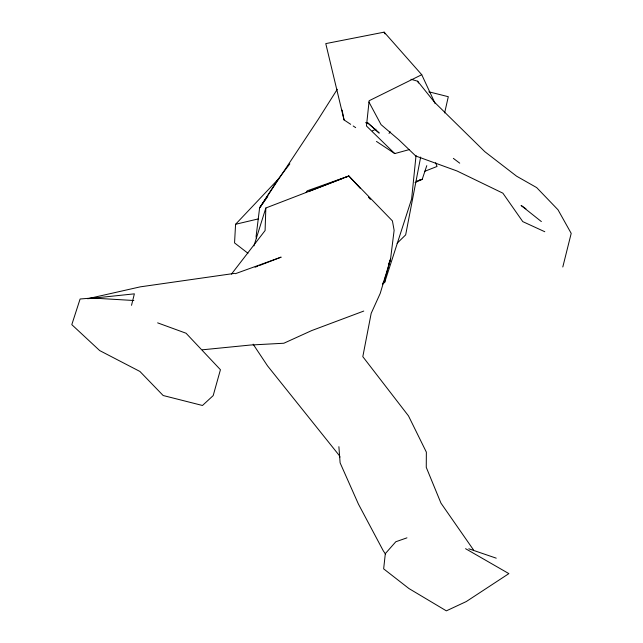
<?xml version="1.0" encoding="UTF-8"?>
<svg xmlns="http://www.w3.org/2000/svg" width="643" height="643" viewBox="0 0 643 643"><rect width="100%" height="100%" fill="white"/><g stroke="black" fill="none" stroke-linecap="round" stroke-linejoin="round"><path stroke-width="0.96" d="M382.665 283.225L384.201 281.947L390.534 259.185L394.127 230.331L392.423 220.903L348.836 176.029L265.84 207.994L265.093 230.54L231.44 274.127M289.832 163.861L277.792 179.662L235.579 224.278L234.55 242.917L247.965 253.262M384.201 281.947L384.49 278.974M416.045 155.429L411.616 198.992L384.699 282.325L382.448 284.262M384.699 282.325L385.559 275.373M420.675 157.045L405.661 234.888L397.101 243.271M444.626 112.919L448.3 96.707L428.841 91.796M131.526 305.329L134.371 293.843L88.686 298.641M562.802 266.982L571.201 233.377L558.011 209.795L536.672 187.595L516.594 176.19L484.846 151.7L434.387 102.116L417.637 81.211L410.973 79.274M253.937 245.899L265.84 207.994M426.783 165.653L422.218 179.317L415.048 182.556M388.734 263.743L390.534 259.185L380.206 293.433L371.18 313.35L362.813 356.664L408.482 415.884L426.357 452.142L426.261 467.348L440.969 503.139L473.465 549.869M337.294 89.273L318.365 119.172L259.603 207.922L256.083 236.552L256.428 238.489M277.792 179.662L259.603 207.922L267.761 196.509M306.14 192.45L307.266 190.794L348.852 175.981L360.321 188.407M389.031 133.414L390.197 131.783M435.198 103.652L421.744 74.709L369.146 100.734L366.462 125.98L394.754 153.581L409.221 149.61M372.385 130.81L375.978 129.195M424.493 171.408L437.015 166.465L435.673 162.711M309.404 191.26L343.33 178.151M345.162 177.444L348.836 176.029M255.078 267.215L257.867 266.13M259.732 265.414L281.16 257.128L235.378 273.701M363.769 311.059L311.702 330.574L283.844 343.241L250.553 345.026L202.4 349.8M406.947 537.845L395.807 541.752L385.326 553.631L383.654 568.854L408.948 588.546L446.355 610.85L466.288 601.551L508.878 573.62L465.572 548.688M416.616 181.197L422.218 179.317L419.34 180.112M235.579 224.278L258.494 218.861M87.689 298.746L140.278 286.85L234.687 273.363M421.744 74.709L384.152 32.15L325.776 43.611L344.037 119.911L350.684 124.324M133.873 300.514L92.021 298.031L80.102 298.995L71.799 324.643L99.689 350.58L139.925 371.461L163.161 395.517L202.481 405.484L213.187 395.606L220.436 369.717L186.06 333.235L157.631 322.858M365.803 122.7L367.788 122.974L379.048 132.948M366.092 122.805L368.021 123.07L379.161 133.013M468.811 548.784L496.235 558.172M544.782 231.729L522.775 221.618L502.882 193.173L457.052 170.99L415.764 156.008L399.174 140.094L381.058 124.638L368.929 102.028M353.184 125.98L355.675 127.636M376.46 141.436L394.754 153.581M525.934 208.814L521.087 205.447L541.374 221.586M453.355 158.371L459.721 163.169M368.423 197.176L370.448 199.37M385.599 554.178L383.316 550.874L358.416 504.08L340.123 462.864L338.885 446.676M253.117 344.158L267.52 365.851L339.126 455.308L340.01 457.069M384.152 32.15L385.093 33.902M417.637 81.211L418.513 82.995M342.092 110.082L344.037 119.911"/></g></svg>
